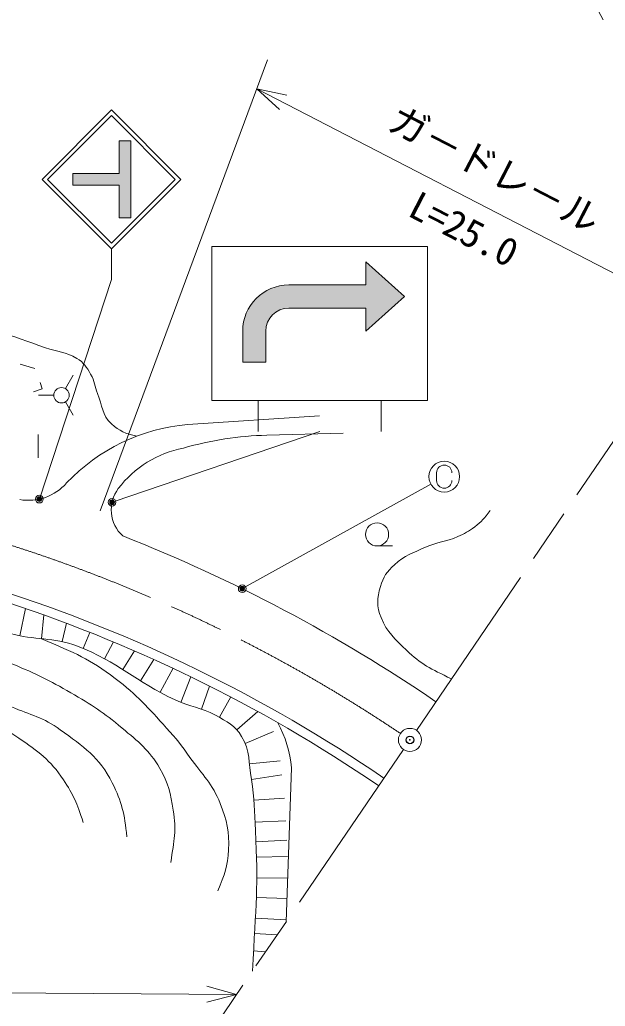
# Model space of a CAD drawing. Units: millimetres, scale not verified. Extents: x 40000 to 680000, y 20000 to 380000.
# Drawn here: x 330225 to 368245, y 245151 to 309170 of the extents above; entities that cross this region are included whole.
import ezdxf
from ezdxf.enums import TextEntityAlignment as Align

# ---------------------------------------------------------------- set-up
doc = ezdxf.new("R2010")
doc.units = ezdxf.units.MM
doc.header["$LTSCALE"] = 1000
doc.header["$PDMODE"] = 32
doc.header["$PDSIZE"] = 500
doc.linetypes.add('CHAIN', pattern=[18.5, 12, -1.5, 3.5, -1.5])
for name, color, linetype, lineweight in [('M-BGD', 7, 'Continuous', 13), ('M-BMK', 2, 'CHAIN', 13), ('M-BMK-SRVR', 3, 'Continuous', 13), ('M-STR-HTXT', 7, 'Continuous', 13), ('M-STR-STRC', 7, 'Continuous', 13)]:
    doc.layers.add(name, color=color, linetype=linetype, lineweight=lineweight)
doc.layers.add('M-OTRS', color=6, linetype='Continuous')
doc.styles.add('@ＭＳ ゴシック', font='')
doc.styles.add('ＭＳ ゴシック', font='')
doc.styles.get('@ＭＳ ゴシック').set_extended_font_data('@MS Gothic')
doc.styles.get('ＭＳ ゴシック').set_extended_font_data('MS Gothic')

msp = doc.modelspace()

# ---------------------------------------------------------------- hatches: boundary and pattern name
at = {"layer": 'M-STR-STRC'}
for points in [[(333680, 299187), (336680, 299187), (336680, 301312), (337430, 301312), (337430, 296312), (336680, 296312), (336680, 298437), (333680, 298437)], [(347701, 291956), (352701, 291956), (352701, 293456), (355201, 291206), (352701, 288956), (352701, 290456), (347701, 290456), (347674, 290456), (347648, 290456), (347622, 290454), (347596, 290453), (347570, 290451), (347544, 290448), (347518, 290445), (347492, 290442), (347466, 290438), (347440, 290434), (347414, 290429), (347389, 290424), (347363, 290418), (347338, 290412), (347312, 290405), (347287, 290398), (347262, 290391), (347237, 290383), (347212, 290375), (347188, 290366), (347163, 290357), (347139, 290347), (347114, 290337), (347090, 290327), (347067, 290316), (347043, 290305), (347020, 290293), (346996, 290281), (346973, 290268), (346951, 290255), (346928, 290242), (346906, 290228), (346884, 290214), (346862, 290200), (346840, 290185), (346819, 290170), (346798, 290154), (346777, 290138), (346757, 290122), (346736, 290105), (346717, 290088), (346697, 290071), (346678, 290053), (346659, 290035), (346640, 290017), (346622, 289998), (346604, 289979), (346586, 289960), (346569, 289941), (346552, 289921), (346535, 289900), (346519, 289880), (346503, 289859), (346487, 289838), (346472, 289817), (346457, 289795), (346443, 289773), (346429, 289751), (346415, 289729), (346402, 289706), (346389, 289684), (346376, 289661), (346364, 289637), (346352, 289614), (346341, 289590), (346330, 289567), (346320, 289543), (346310, 289518), (346300, 289494), (346291, 289469), (346282, 289445), (346274, 289420), (346266, 289395), (346259, 289370), (346252, 289345), (346245, 289319), (346239, 289294), (346233, 289268), (346228, 289243), (346223, 289217), (346219, 289191), (346215, 289165), (346212, 289139), (346209, 289113), (346206, 289087), (346204, 289061), (346203, 289035), (346202, 289009), (346201, 288983), (346201, 288956), (346201, 286956), (344701, 286956), (344701, 288956), (344701, 289009), (344702, 289061), (344705, 289113), (344708, 289166), (344712, 289218), (344717, 289270), (344723, 289322), (344730, 289374), (344738, 289426), (344746, 289477), (344756, 289529), (344766, 289580), (344777, 289631), (344790, 289682), (344803, 289733), (344817, 289783), (344832, 289834), (344847, 289883), (344864, 289933), (344882, 289982), (344900, 290032), (344919, 290080), (344939, 290129), (344960, 290177), (344982, 290224), (345004, 290272), (345028, 290318), (345052, 290365), (345077, 290411), (345103, 290456), (345129, 290502), (345156, 290546), (345185, 290590), (345213, 290634), (345243, 290677), (345274, 290720), (345305, 290762), (345337, 290803), (345369, 290844), (345402, 290885), (345436, 290925), (345471, 290964), (345507, 291002), (345543, 291040), (345579, 291078), (345617, 291114), (345655, 291150), (345693, 291186), (345732, 291221), (345772, 291255), (345813, 291288), (345854, 291320), (345895, 291352), (345937, 291383), (345980, 291414), (346023, 291444), (346067, 291472), (346111, 291501), (346155, 291528), (346201, 291554), (346246, 291580), (346292, 291605), (346339, 291629), (346385, 291653), (346433, 291675), (346480, 291697), (346528, 291718), (346577, 291738), (346625, 291757), (346675, 291775), (346724, 291793), (346774, 291810), (346823, 291825), (346874, 291840), (346924, 291854), (346975, 291867), (347026, 291880), (347077, 291891), (347128, 291901), (347180, 291911), (347231, 291919), (347283, 291927), (347335, 291934), (347387, 291940), (347439, 291945), (347491, 291949), (347544, 291952), (347596, 291955), (347648, 291956)]]:
    msp.add_hatch(color=256, dxfattribs=at).paths.add_polyline_path(points)

# ---------------------------------------------------------------- linework, layer by layer
at = {"layer": 'M-BGD'}
for p, q in [((331210, 286536), (330251, 286822)), ((331673, 285228), (331549, 285621)), ((333189, 285234), (333689, 286100)), ((331126, 285016), (331673, 285228)), ((332439, 284801), (331439, 284801)), ((333189, 284368), (333689, 283502)), ((341137, 282901), (349700, 283456)), ((346275, 282207), (351227, 282346)), ((331414, 280744), (331414, 282244)), ((353430, 275022), (354430, 275022)), ((330240, 269190), (330597, 270963)), ((331637, 269004), (331794, 270543)), ((332992, 268813), (333256, 270005)), ((334344, 268369), (334784, 269414)), ((335729, 267703), (336319, 268790)), ((336924, 266997), (337683, 268209)), ((338077, 266265), (338941, 267651)), ((339337, 265525), (340180, 267081)), ((340685, 264874), (341333, 266530)), ((342018, 264438), (342540, 265934)), ((343187, 263902), (343924, 265224)), ((344328, 263081), (345689, 264277)), ((344862, 262211), (346708, 262981)), ((345143, 260876), (347132, 261085)), ((347523, 250639), (347877, 260631)), ((345264, 259870), (347242, 260168)), ((345433, 258516), (347427, 258666)), ((345500, 257098), (347498, 257189)), ((345566, 255830), (347564, 255924)), ((345604, 254823), (347604, 254878)), ((345620, 253478), (347620, 253467)), ((345592, 252208), (347576, 252137)), ((345530, 250871), (347527, 250763)), ((345473, 249872), (346942, 249787)), ((345407, 248739), (346197, 248694))]:
    msp.add_line(p, q, dxfattribs=at)
for centre, radius in [((332939, 284801), 500), ((353430, 275772), 750)]:
    msp.add_circle(centre, radius, dxfattribs=at)
for centre, radius, start, end in [((342181, 270667), 12278, 94.87499, 136.53528), ((346748, 261118), 21094, 91.2842, 106.20812), ((342172, 274538), 6960, 100.87132, 142.81325), ((330798, 281252), 3268, 259.90873, 319.12641), ((338481, 277366), 2311, 143.36179, 227.26601), ((299241, 179805), 97000, 55.72104, 88.87022), ((299241, 179805), 96400, 55.72104, 88.86781), ((299241, 179805), 103000, 55.72104, 68.54642), ((339783, 259765), 8140, 6.11007, 27.70254)]:
    msp.add_arc(centre, radius, start, end, dxfattribs=at)
for points, knots in [([(337821, 282145), (337106, 282326), (336701, 282458), (336179, 282944), (335562, 283518), (335595, 284123), (335280, 284905), (335084, 285391), (335097, 285718), (334831, 286171), (334562, 286629), (334392, 286924), (333933, 287191), (333205, 287616), (332686, 287609), (331891, 287886), (329589, 288686), (328311, 289165), (326010, 289968), (325120, 290279), (324618, 290445), (323723, 290744), (322355, 291202), (321550, 291350), (320212, 291888), (319238, 292279), (318898, 292431), (317761, 292990)], [0, 0, 0, 0, 1, 1, 1, 2, 2, 2, 3, 3, 3, 4, 4, 4, 5, 5, 5, 6, 6, 6, 7, 7, 7, 8, 8, 8, 9, 9, 9, 9]), ([(358259, 266391), (356886, 267077), (356304, 267317), (355332, 268266), (354586, 268995), (354081, 269403), (353686, 270369), (353389, 271097), (353425, 271625), (353641, 272381), (353821, 273014), (354069, 273354), (354555, 273798), (355223, 274407), (355742, 274571), (356567, 274941), (357355, 275294), (357880, 275275), (358670, 275627), (359123, 275828), (359373, 275966), (359767, 276267), (360219, 276611), (360365, 276808), (360773, 277318)], [0, 0, 0, 0, 1, 1, 1, 2, 2, 2, 3, 3, 3, 4, 4, 4, 5, 5, 5, 6, 6, 6, 7, 7, 7, 8, 8, 8, 8]), ([(345335, 247429), (345564, 251734), (345733, 252992), (345528, 256549), (345453, 257848), (345488, 258588), (345264, 259870), (345072, 260972), (345212, 261707), (344632, 262663), (344192, 263389), (343689, 263625), (342945, 264033), (341980, 264563), (341308, 264569), (340310, 265035), (337755, 266227), (336613, 267491), (333985, 268513), (332345, 269152), (331248, 268863), (329558, 269357), (328112, 269780), (327441, 270440), (325974, 270780), (323447, 271365), (321921, 270710), (319333, 270885), (317620, 271001), (316664, 271108), (314959, 271307), (312072, 271644), (310463, 271895), (307580, 272256), (305996, 272454), (305112, 272604), (303521, 272730), (295497, 273365), (290962, 272641), (282913, 272783), (279125, 272849), (277001, 272879), (273215, 273046), (270081, 273185), (268341, 273652), (265204, 273626), (262624, 273604), (261190, 273331), (258616, 273152), (256475, 273002), (255280, 272728), (253135, 272783), (250800, 272842), (249511, 273432), (247179, 273310), (245715, 273233), (244934, 272871), (243489, 272625), (242298, 272421), (241639, 272216), (240432, 272150), (238685, 272055), (237689, 271984), (235952, 272203), (234897, 272336), (234361, 272684), (233317, 272888), (232788, 272991), (232485, 273019), (231947, 273046), (229869, 273151), (228704, 272862), (226623, 272888), (224102, 272920), (222713, 273371), (220193, 273468), (217395, 273575), (215826, 273320), (213025, 273310), (211337, 273303), (210389, 273275), (208703, 273362), (206827, 273460), (205778, 273557), (203907, 273731), (202526, 273860), (201761, 274035), (200376, 274100), (197887, 274218), (196489, 273860), (193999, 273942), (191709, 274018), (190430, 274162), (188148, 274364), (185551, 274594), (184106, 274836), (181507, 275049), (179091, 275247), (177714, 275124), (175315, 275471), (174605, 275574), (174072, 275439), (173534, 275912), (173160, 276241), (173015, 276506), (172839, 276981)], [0, 0, 0, 0, 1, 1, 1, 2, 2, 2, 3, 3, 3, 4, 4, 4, 5, 5, 5, 6, 6, 6, 7, 7, 7, 8, 8, 8, 9, 9, 9, 10, 10, 10, 11, 11, 11, 12, 12, 12, 13, 13, 13, 14, 14, 14, 15, 15, 15, 16, 16, 16, 17, 17, 17, 18, 18, 18, 19, 19, 19, 20, 20, 20, 21, 21, 21, 22, 22, 22, 23, 23, 23, 24, 24, 24, 25, 25, 25, 26, 26, 26, 27, 27, 27, 28, 28, 28, 29, 29, 29, 30, 30, 30, 31, 31, 31, 32, 32, 32, 33, 33, 33, 34, 34, 34, 35, 35, 35, 35]), ([(211012, 273300), (214056, 272562), (214888, 272368), (217395, 271874), (220253, 271309), (221876, 271105), (224755, 270658), (227125, 270290), (228443, 269996), (230832, 269780), (233275, 269560), (234659, 269573), (237111, 269645), (239148, 269705), (240285, 269834), (242311, 270051), (244136, 270245), (245148, 270435), (246970, 270658), (248577, 270855), (249474, 271006), (251089, 271131), (252957, 271275), (254010, 271255), (255883, 271334), (257782, 271413), (258844, 271561), (260745, 271536), (264152, 271491), (266074, 271488), (269455, 271063), (271395, 270820), (272477, 270618), (274384, 270186), (276325, 269746), (277380, 269370), (279313, 268903), (281049, 268483), (282030, 268289), (283770, 267890), (284905, 267629), (285513, 267304), (286673, 267215), (287676, 267137), (288247, 267253), (289239, 267417), (290855, 267684), (291694, 268135), (293291, 268498), (294809, 268842), (295658, 269088), (297207, 269240), (298257, 269344), (298853, 269278), (299908, 269308), (301491, 269353), (302381, 269573), (303959, 269443), (305528, 269313), (306384, 269053), (307943, 268835), (310496, 268479), (311935, 268343), (314493, 268025), (316392, 267789), (317500, 267890), (319355, 267417), (321434, 266888), (322531, 266342), (324486, 265459), (326755, 264435), (328114, 263975), (330158, 262556), (331431, 261672), (332203, 261144), (333062, 259855), (333722, 258863), (333936, 258351), (334345, 257086)], [0, 0, 0, 0, 1, 1, 1, 2, 2, 2, 3, 3, 3, 4, 4, 4, 5, 5, 5, 6, 6, 6, 7, 7, 7, 8, 8, 8, 9, 9, 9, 10, 10, 10, 11, 11, 11, 12, 12, 12, 13, 13, 13, 14, 14, 14, 15, 15, 15, 16, 16, 16, 17, 17, 17, 18, 18, 18, 19, 19, 19, 20, 20, 20, 21, 21, 21, 22, 22, 22, 23, 23, 23, 24, 24, 24, 25, 25, 25, 26, 26, 26, 26]), ([(337181, 256141), (337020, 257666), (336869, 258381), (336235, 259652), (335395, 261338), (334376, 261979), (332859, 263096), (331757, 263907), (330947, 264051), (329686, 264581), (328362, 265138), (327602, 265404), (326242, 265864), (324519, 266447), (323535, 266717), (321785, 267215), (320266, 267646), (319415, 267901), (317869, 268227), (315854, 268653), (314699, 268753), (312670, 269105), (309846, 269596), (308285, 270006), (305445, 270388), (304212, 270554), (303513, 270581), (302271, 270658), (301112, 270730), (300460, 270856), (299300, 270793), (298023, 270724), (297313, 270576), (296059, 270321), (294479, 269999), (293635, 269650), (292075, 269240), (290943, 268943), (290340, 268580), (289172, 268498), (287719, 268395), (286896, 268602), (285458, 268835), (283841, 269098), (282993, 269509), (281407, 269916), (279145, 270495), (277891, 270886), (275600, 271334), (274007, 271644), (273094, 271703), (271481, 271874), (269666, 272065), (268644, 272112), (266822, 272211), (265135, 272303), (264189, 272344), (262500, 272346), (260204, 272349), (258921, 272197), (256626, 272144), (254753, 272100), (253704, 272087), (251832, 272076), (249933, 272066), (248868, 272137), (246970, 272076), (245886, 272041), (245279, 271992), (244201, 271874), (242611, 271699), (241748, 271349), (240150, 271266), (237881, 271148), (236607, 271414), (234343, 271604), (232387, 271767), (231283, 271821), (229346, 272144), (227846, 272394), (227325, 272503), (225532, 272930)], [0, 0, 0, 0, 1, 1, 1, 2, 2, 2, 3, 3, 3, 4, 4, 4, 5, 5, 5, 6, 6, 6, 7, 7, 7, 8, 8, 8, 9, 9, 9, 10, 10, 10, 11, 11, 11, 12, 12, 12, 13, 13, 13, 14, 14, 14, 15, 15, 15, 16, 16, 16, 17, 17, 17, 18, 18, 18, 19, 19, 19, 20, 20, 20, 21, 21, 21, 22, 22, 22, 23, 23, 23, 24, 24, 24, 25, 25, 25, 26, 26, 26, 27, 27, 27, 27]), ([(318776, 270925), (321390, 270141), (322072, 269935), (324170, 269255), (326373, 268542), (327644, 268235), (329783, 267348), (331295, 266721), (332122, 266309), (333543, 265495), (334911, 264712), (335663, 264224), (336867, 263206), (337937, 262303), (338614, 261800), (339320, 260591), (339883, 259625), (340018, 258970), (340192, 257866), (340396, 256560), (340266, 255953), (340028, 254487)], [0, 0, 0, 0, 1, 1, 1, 2, 2, 2, 3, 3, 3, 4, 4, 4, 5, 5, 5, 6, 6, 6, 7, 7, 7, 7]), ([(343080, 252634), (343538, 253730), (343726, 254227), (343788, 255304), (343857, 256492), (343667, 257190), (343243, 258302), (342745, 259609), (342091, 260158), (341281, 261299), (340730, 262077), (340395, 262498), (339756, 263206), (338545, 264547), (337869, 265328), (336431, 266422), (334738, 267709), (333883, 268036), (331637, 269004)], [0, 0, 0, 0, 1, 1, 1, 2, 2, 2, 3, 3, 3, 4, 4, 4, 5, 5, 5, 6, 6, 6, 6])]:
    msp.add_open_spline(points, degree=3, knots=knots, dxfattribs=at)
at = {"layer": 'M-BMK'}
for p, q in [((374510, 297283), (355894, 331837)), ((355986, 263056), (375276, 291357)), ((355141, 261816), (333035, 229384))]:
    msp.add_line(p, q, dxfattribs=at)
msp.add_arc((299241, 179805), 100000, 56.15076, 88.88193, dxfattribs=at)
at = {"layer": 'M-BMK-SRVR'}
msp.add_circle((355564, 262436), 750, dxfattribs=at)
msp.add_point((355564, 262436), dxfattribs=at)
msp.add_point((355564, 262436), dxfattribs=at)
at = {"layer": 'M-OTRS'}
msp.add_point((355564, 262436), dxfattribs=at)
at = {"layer": 'M-STR-HTXT'}
for p, q in [((61036, 247673), (344305, 245919)), ((342370, 245413), (344305, 245919)), ((344305, 245919), (342377, 246448))]:
    msp.add_line(p, q, dxfattribs=at)
at = {"layer": 'M-STR-STRC'}
for p, q in [((335446, 277300), (346315, 306569)), ((345619, 304695), (374275, 289888)), ((347573, 304268), (345619, 304695)), ((345619, 304695), (347097, 303348)), ((331680, 298812), (336180, 303312)), ((332034, 298812), (336180, 302959)), ((340680, 298812), (336180, 303312)), ((340326, 298812), (336180, 302959)), ((337430, 301312), (336680, 301312)), ((336680, 299187), (336680, 301312)), ((337430, 296312), (337430, 301312)), ((333680, 298437), (333680, 299187)), ((336680, 299187), (333680, 299187)), ((331681, 298812), (336180, 294312)), ((332034, 298812), (336180, 294666)), ((336680, 298437), (333680, 298437)), ((336180, 294312), (340680, 298812)), ((336180, 294666), (340326, 298812)), ((336680, 296312), (336680, 298437)), ((337430, 296312), (336680, 296312)), ((336181, 294312), (336181, 292312)), ((342701, 294456), (342701, 285847)), ((356701, 294456), (342701, 294456)), ((356701, 284456), (356701, 294456)), ((352701, 293456), (355201, 291206)), ((352701, 293456), (352701, 291956)), ((331501, 278061), (336181, 292312)), ((347701, 291956), (352701, 291956)), ((355201, 291206), (352701, 288956)), ((347701, 290456), (352701, 290456)), ((352701, 290456), (352701, 288956)), ((344701, 288956), (344701, 286956)), ((346201, 288956), (346201, 286956)), ((344701, 286956), (346201, 286956)), ((342701, 285840), (342701, 284456)), ((342701, 284456), (356701, 284456)), ((345701, 284456), (345701, 282456)), ((353701, 284456), (353701, 282456)), ((336366, 277908), (349701, 282456)), ((357288, 279771), (357288, 279271)), ((344802, 272318), (356914, 279036))]:
    msp.add_line(p, q, dxfattribs=at)
for centre, radius in [((357788, 279521), 1000), ((331501, 278061), 150), ((331501, 278061), 120), ((331501, 278061), 90), ((331501, 278061), 60), ((331501, 278061), 30), ((336224, 277859), 150), ((336224, 277859), 120), ((336224, 277859), 90), ((336224, 277859), 60), ((336224, 277859), 30), ((344670, 272246), 150), ((344670, 272246), 120), ((344670, 272246), 90), ((344670, 272246), 60), ((344670, 272246), 30)]:
    msp.add_circle(centre, radius, dxfattribs=at)
for centre, radius, start, end in [((347701, 288956), 3000, 90, 180), ((347701, 288956), 1500, 90, 180), ((357788, 279771), 500, 0, 180), ((357788, 279271), 500, 180, 0)]:
    msp.add_arc(centre, radius, start, end, dxfattribs=at)
for p in [(331501, 278061), (336224, 277859), (344670, 272246)]:
    msp.add_point(p, dxfattribs=at)

# ---------------------------------------------------------------- texts
at = {"layer": 'M-STR-STRC', "style": 'ＭＳ ゴシック'}
msp.add_text('ガ－ドレ－ル', height=1833, rotation=332.674, dxfattribs=at).set_placement((360406, 298179), align=Align.BOTTOM_CENTER)
at = {"layer": 'M-STR-STRC', "style": '@ＭＳ ゴシック'}
msp.add_text('L=25.0', height=1833, rotation=332.674, dxfattribs=at).set_placement((359488, 296403), align=Align.TOP_CENTER)

doc.saveas('drawing.dxf')
